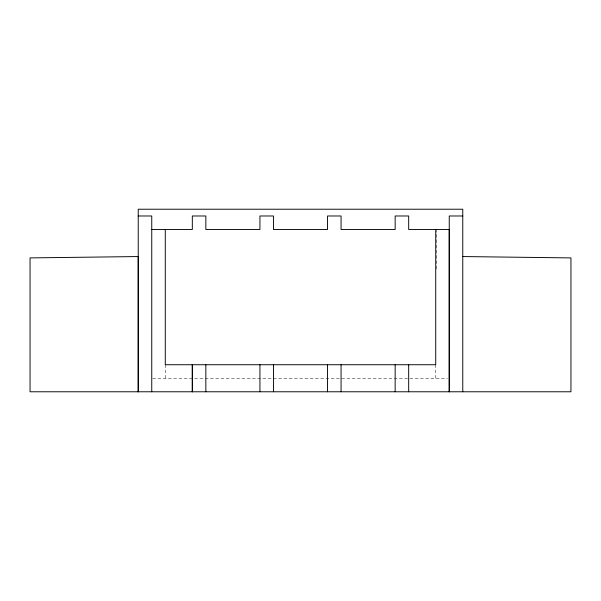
<?xml version="1.0" encoding="UTF-8"?>
<svg xmlns="http://www.w3.org/2000/svg" width="601" height="601" viewBox="0 0 601 601"><rect width="100%" height="100%" fill="white"/><g stroke="black" fill="none" stroke-linecap="round" stroke-linejoin="round"><path stroke-width="0.45" stroke-dasharray="3 2.25" d="M436.476 268.947L436.777 230.446M152.654 378.254L447.445 378.254M435.725 364.732L435.725 378.254M165.275 364.732L165.275 378.254"/><path stroke-width="0.9" d="M151.752 391.777L151.752 215.984L138.23 215.984M462.77 391.777L462.77 209.223L138.23 209.223L138.23 391.777L138.23 256.552L30.05 257.904L30.05 391.777L570.95 391.777L570.95 257.904L462.77 256.552M462.77 215.984L449.248 215.984L449.248 391.777L449.248 229.507L408.68 229.507L408.68 215.984L395.157 215.984L395.157 229.507L341.067 229.507L341.067 215.984L327.545 215.984L327.545 229.507L273.455 229.507L273.455 215.984L259.933 215.984L259.933 229.507L205.843 229.507L205.843 215.984L192.32 215.984L192.32 229.507L151.752 229.507M435.725 229.507L435.725 364.732L165.275 364.732L165.275 229.507M408.68 364.732L408.68 391.777M395.157 364.732L395.157 391.777M341.067 364.732L341.067 391.777M327.545 364.732L327.545 391.777M273.455 364.732L273.455 391.777M259.933 364.732L259.933 391.777M205.843 364.732L205.843 391.777M192.32 364.732L192.32 391.777L192.32 364.732"/></g></svg>
